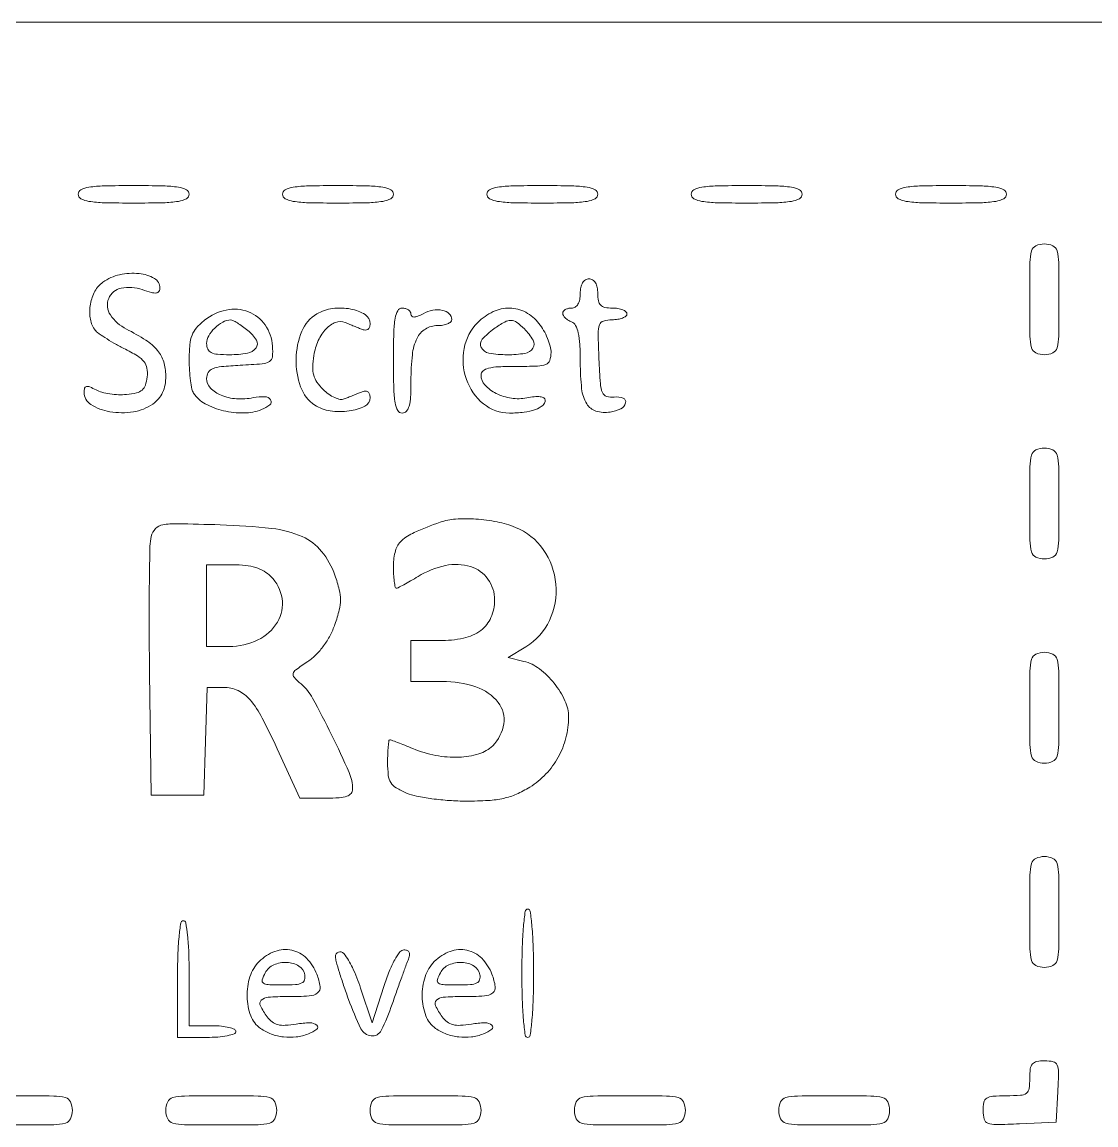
# Model space of a CAD drawing. Extents: x -15449 to 527173, y -170839 to 146543.
# Drawn here: x 15367.57 to 15404.19, y 7517.24 to 7554.87 of the extents above; entities that cross this region are included whole.
import ezdxf

# ---------------------------------------------------------------- set-up
doc = ezdxf.new("R2010")
doc.units = 0
doc.header["$LTSCALE"] = 8
doc.layers.get('0').update_dxf_attribs({"color": 1, "linetype": 'CONTINUOUS'})
doc.layers.add('G-ANNO-TTLB', color=7, linetype='CONTINUOUS', lineweight=9)

# ---------------------------------------------------------------- blocks, each defined once
blk = doc.blocks.new('A$Cb7af65af')
at = {"color": 1}
for points in [[(71, 159.5, 0.280451), (71.463513, 158.738626, 0.080293), (72.833333, 158.289474, 0.033635), (75.439771, 158.055948, 0.005528), (80.5, 158, 0.005528), (85.560229, 158.055948, 0.033635), (88.166667, 158.289474, 0.080293), (89.536487, 158.738626, 0.280451), (90, 159.5, 0.280451), (89.536487, 160.261374, 0.080293), (88.166667, 160.710526, 0.033635), (85.560229, 160.944052, 0.005528), (80.5, 161, 0.005528), (75.439771, 160.944052, 0.033635), (72.833333, 160.710526, 0.080293), (71.463513, 160.261374, 0.280451)], [(106, 159.5, 0.280451), (106.463513, 158.738626, 0.080293), (107.833333, 158.289474, 0.033635), (110.439771, 158.055948, 0.005528), (115.5, 158, 0.005528), (120.560229, 158.055948, 0.033635), (123.166667, 158.289474, 0.080293), (124.536487, 158.738626, 0.280451), (125, 159.5, 0.280451), (124.536487, 160.261374, 0.080293), (123.166667, 160.710526, 0.033635), (120.560229, 160.944052, 0.005528), (115.5, 161, 0.005528), (110.439771, 160.944052, 0.033635), (107.833333, 160.710526, 0.080293), (106.463513, 160.261374, 0.280451)], [(141, 159.5, 0.280451), (141.463513, 158.738626, 0.080293), (142.833333, 158.289474, 0.033635), (145.439771, 158.055948, 0.005528), (150.5, 158, 0.005528), (155.560229, 158.055948, 0.033635), (158.166667, 158.289474, 0.080293), (159.536487, 158.738626, 0.280451), (160, 159.5, 0.280451), (159.536487, 160.261374, 0.080293), (158.166667, 160.710526, 0.033635), (155.560229, 160.944052, 0.005528), (150.5, 161, 0.005528), (145.439771, 160.944052, 0.033635), (142.833333, 160.710526, 0.080293), (141.463513, 160.261374, 0.280451)], [(176, 159.5, 0.280451), (176.463513, 158.738626, 0.080293), (177.833333, 158.289474, 0.033635), (180.439771, 158.055948, 0.005528), (185.5, 158, 0.005528), (190.560229, 158.055948, 0.033635), (193.166667, 158.289474, 0.080293), (194.536487, 158.738626, 0.280451), (195, 159.5, 0.280451), (194.536487, 160.261374, 0.080293), (193.166667, 160.710526, 0.033635), (190.560229, 160.944052, 0.005528), (185.5, 161, 0.005528), (180.439771, 160.944052, 0.033635), (177.833333, 160.710526, 0.080293), (176.463513, 160.261374, 0.280451)], [(211, 159.5, 0.280451), (211.463513, 158.738626, 0.080293), (212.833333, 158.289474, 0.033635), (215.439771, 158.055948, 0.005528), (220.5, 158, 0.005528), (225.560229, 158.055948, 0.033635), (228.166667, 158.289474, 0.080293), (229.536487, 158.738626, 0.280451), (230, 159.5, 0.280451), (229.536487, 160.261374, 0.080293), (228.166667, 160.710526, 0.033635), (225.560229, 160.944052, 0.005528), (220.5, 161, 0.005528), (215.439771, 160.944052, 0.033635), (212.833333, 160.710526, 0.080293), (211.463513, 160.261374, 0.280451)], [(234, 141.5, 0.003407), (234.042917, 135.201837, 0.060999), (234.315789, 133.2, 0.22271), (235.04852, 132.322246, 0.109671), (236.5, 132, 0.109671), (237.95148, 132.322246, 0.22271), (238.684211, 133.2, 0.060999), (238.957083, 135.201837, 0.003407), (239, 141.5, 0.003407), (238.957083, 147.798163, 0.060999), (238.684211, 149.8, 0.22271), (237.95148, 150.677754, 0.109671), (236.5, 151, 0.109671), (235.04852, 150.677754, 0.22271), (234.315789, 149.8, 0.060999), (234.042917, 147.798163, 0.003407)], [(75.222506, 144.443296, 0.117551), (73.86697, 142.915589, 0.07837), (73.093667, 140.696405, 0.07789), (73.038298, 138.332371, 0.113051), (73.765313, 136.384334, 0.088711), (74.29512, 135.826124, 0.013788), (75.55067, 134.954258, 0.014989), (77.106873, 134.001396, 0.012547), (78.811437, 133.082668, -0.017866), (81.145712, 131.792314, -0.086188), (82.289077, 130.804261, -0.133007), (82.77939, 129.711381, -0.068149), (82.811437, 128.198333, -0.049733), (82.504997, 126.790297, -0.13819), (81.948193, 125.955665, -0.120191), (80.983723, 125.467442, -0.033246), (79.296206, 125.190088, -0.034316), (77.919548, 125.151769, -0.026927), (76.432453, 125.292897, -0.027618), (75.058233, 125.576735, -0.058189), (74.046206, 125.975271, 0.021141), (72.973465, 126.492302, 0.151698), (72.408518, 126.552265, 0.279731), (72.1002, 126.270247, 0.07122), (72, 125.570368, 0.258902), (73.163251, 123.474444, 0.097331), (76.4103, 122.239668, 0.081512), (80.446531, 122.212731, 0.114249), (83.777494, 123.556704, 0.062058), (84.770224, 124.45404, 0.070564), (85.462678, 125.532047, 0.064982), (85.866077, 126.83474, 0.042655), (86, 128.401716, 0.075211), (85.636064, 130.807469, 0.100428), (84.578814, 132.740625, 0.074645), (82.584821, 134.493504, 0.025819), (79.25, 136.405091, -0.128162), (76.509423, 138.827264, -0.249007), (76.214562, 141.652971, -0.255453), (78.378503, 143.426162, -0.131169), (81.97911, 143.157127, 0.015624), (83.535614, 142.668499, 0.09225), (84.383144, 142.592902, 0.227758), (84.825321, 142.859698, 0.146031), (85, 143.445031, 0.271152), (84.041893, 145.081872, 0.102838), (81.420584, 145.912025, 0.081134), (78.088462, 145.711299, 0.097541)], [(157, 142.5, -0.04716), (156.90137, 141.456621, -0.088208), (156.6, 140.666667, -0.118484), (156.11998, 140.177821, -0.140575), (155.5, 140, 0.057609), (154.926285, 139.933678, 0.076852), (154.440625, 139.737678, 0.095748), (154.115158, 139.447641, 0.164455), (154, 139.106989, 0.13875), (154.108626, 138.723081, 0.061199), (154.440625, 138.307216, 0.053891), (154.926204, 137.924763, 0.048303), (155.5, 137.638374, -0.178943), (156.211882, 137.013318, -0.071262), (156.669035, 135.775682, -0.041288), (156.927188, 133.785865, -0.011622), (157, 130.65383, 0.026758), (157.240739, 126.158605, 0.109399), (158.108031, 123.5841, 0.185877), (159.694756, 122.351693, 0.110071), (162.11663, 122.173236, 0.078961), (163.926848, 122.73976, 0.212764), (164.766454, 123.755762, 0.390728), (164.350593, 124.567135, 0.115565), (162.834387, 124.753162, -0.096826), (161.509539, 124.866078, -0.230998), (160.79382, 125.509307, -0.079218), (160.440724, 127.04112, -0.006167), (160.20431, 131.25, -0.005393), (160.059151, 135.648182, -0.086202), (160.280671, 137.116153, -0.244081), (160.96667, 137.781671, -0.07299), (162.45431, 138, 0.037427), (163.429203, 138.073077, 0.056225), (164.252204, 138.29375, 0.073805), (164.814539, 138.616951, 0.229351), (165, 139, 0.226478), (164.817169, 139.382936, 0.074992), (164.265625, 139.70625, 0.057076), (163.457356, 139.926884, 0.038131), (162.5, 140, -0.045527), (161.231486, 140.115743, -0.152009), (160.5, 140.5, -0.152009), (160.115743, 141.231486, -0.045527), (160, 142.5, 0.04716), (159.90137, 143.543379, 0.088208), (159.6, 144.333333, 0.118484), (159.11998, 144.822179, 0.140575), (158.5, 145, 0.140575), (157.88002, 144.822179, 0.118484), (157.4, 144.333333, 0.088208), (157.09863, 143.543379, 0.04716)], [(111.881136, 138.993289, 0.164825), (109.299662, 136.02188, 0.091978), (108.312844, 131.279034, 0.09177), (109.092555, 126.488025, 0.163021), (111.54232, 123.380314, 0.109096), (114.153749, 122.389285, 0.06988), (117.410338, 122.37026, 0.081329), (120.089042, 123.187129, 0.285527), (121, 124.652302, 0.080378), (120.900019, 125.270226, 0.172475), (120.607043, 125.645849, 0.166029), (120.133461, 125.760609, 0.073432), (119.5, 125.606989, 0.000074), (118.822505, 125.332718, 0.000045), (118.022712, 125.008716, 0.000045), (117.230265, 124.687523, 0.00008), (116.577319, 124.422681, -0.146742), (115.875882, 124.356489, -0.055688), (114.929269, 124.658231, -0.049001), (113.907805, 125.240051, -0.042453), (112.964745, 126.035255, -0.044284), (111.896669, 127.311357, -0.085267), (111.332604, 128.514947, -0.076855), (111.170564, 129.921164, -0.030558), (111.364592, 131.859294, -0.063375), (112.126645, 134.436892, -0.08611), (113.465367, 136.454441, -0.113052), (115.096913, 137.542172, -0.189856), (116.721306, 137.522066, 0.000276), (117.318411, 137.278664, 0.000143), (118.065009, 136.975054, 0.000142), (118.832588, 136.663421, 0.000216), (119.5, 136.393011, 0.072333), (120.126171, 136.239708, 0.159501), (120.601165, 136.34625, 0.172732), (120.897132, 136.703597, 0.087632), (121, 137.286022, 0.255885), (120.130511, 138.873764, 0.096215), (117.693526, 139.838432, 0.079227), (114.592813, 139.922041, 0.099735)], [(125, 131, 0.005946), (125.056738, 126.229484, 0.035355), (125.291667, 123.75, 0.084509), (125.743224, 122.447695, 0.273642), (126.5, 122, 0.212866), (127.216581, 122.319552, 0.117689), (127.682624, 123.177624, 0.053966), (127.933691, 124.77997, 0.0119), (128, 127.565741, -0.026592), (128.236056, 132.001096, -0.085648), (129.04181, 134.832789, -0.143527), (130.465318, 136.413216, -0.139005), (132.535184, 137, 0.039944), (133.478964, 137.075517, 0.059222), (134.27596, 137.302969, 0.077889), (134.818138, 137.636702, 0.219309), (135, 138.031385, 0.21465), (134.552383, 139.026011, 0.131385), (133.381698, 139.611511, 0.096787), (131.746216, 139.627063, 0.077135), (130.078141, 139.04182, -0.024907), (129.155762, 138.605786, -0.088921), (128.520474, 138.467445, -0.202198), (128.15363, 138.606355, -0.205263), (128, 138.964816, 0.143424), (127.884386, 139.359575, 0.099557), (127.559375, 139.695915, 0.084069), (127.073373, 139.922536, 0.067246), (126.5, 140, 0.273642), (125.743224, 139.552305, 0.084509), (125.291667, 138.25, 0.035355), (125.056738, 135.770516, 0.005946)], [(139.454545, 137.545455, 0.15093), (137.096363, 133.079235, 0.131137), (137.492082, 127.783589, 0.138311), (140.426801, 123.586891, 0.173116), (144.872758, 122, 0.029884), (147.368575, 122.149305, 0.057521), (149.314458, 122.613998, 0.083834), (150.570319, 123.327414, 0.225434), (151, 124.231989, 0.282464), (150.774996, 124.598498, 0.087332), (150.128453, 124.795246, 0.054384), (149.125252, 124.807807, 0.025319), (147.836289, 124.617258, -0.087162), (145.201617, 124.555303, -0.078162), (142.593742, 125.38028, -0.089951), (140.671038, 126.817221, -0.189618), (140, 128.523053, -0.2275), (140.339839, 129.231296, -0.109096), (141.265609, 129.688461, -0.049624), (142.989314, 129.935223, -0.010757), (146, 130, 0.007579), (149.693799, 130.055997, 0.086508), (151.115788, 130.348548, 0.218253), (151.774363, 131.03381, 0.084141), (152, 132.365141, 0.066754), (151.853221, 133.459649, 0.031595), (151.39118, 134.809512, 0.030619), (150.720768, 136.182699, 0.037799), (149.92742, 137.365141, 0.10233), (147.650074, 139.284609, 0.120368), (144.927561, 139.999529, 0.114638), (142.079414, 139.389301, 0.08673)], [(92.634859, 137.92742, 0.046123), (91.279329, 136.642411, 0.087656), (90.502403, 135.361031, 0.071188), (90.1202, 133.714254, 0.022302), (90.015313, 131.17742, 0.014315), (90.075037, 129.305943, 0.017141), (90.241942, 127.55078, 0.016011), (90.478382, 126.095902, 0.099225), (90.765313, 125.399704, 0.12296), (92.746188, 123.600499, 0.064455), (95.876945, 122.407923, 0.06224), (99.363105, 122.019708, 0.088477), (102.418213, 122.606989, 0.080651), (103.832072, 123.430389, 0.390584), (103.948644, 124.271249, 0.238), (102.946796, 124.814044, 0.056713), (100.999571, 124.649914, -0.065163), (98.101641, 124.454725, -0.081615), (95.47943, 125.056977, -0.104348), (93.657385, 126.294354, -0.193949), (93, 127.925345, -0.130821), (93.276531, 128.964161, -0.170049), (94.01587, 129.604275, -0.071195), (95.535454, 129.967401, -0.010077), (98.75, 130.200096, 0.00739), (102.51331, 130.452197, 0.114501), (103.739047, 130.844397, 0.237338), (104.257227, 131.658089, 0.043241), (104.28408, 133.5, 0.133555), (103.016194, 137.114265, 0.152329), (100.14182, 139.370685, 0.143697), (96.355218, 139.665725, 0.115215)], [(100.048325, 136.161952, -0.084629), (101.512386, 134.496997, -0.307626), (101.452973, 133.161244, -0.192567), (99.973311, 132.256104, -0.042154), (96.940983, 132, -0.018079), (94.849502, 132.07565, -0.097112), (93.755174, 132.37372, -0.180204), (93.198645, 132.965543, -0.099853), (93, 133.95031, -0.131404), (93.346463, 135.245859, -0.069481), (94.375437, 136.567962, -0.068319), (95.75414, 137.582245, -0.113056), (97.139216, 137.969591, -0.136401), (97.50759, 137.885825, -0.015318), (98.257443, 137.451141, -0.017685), (99.132334, 136.863638, -0.013486)], [(147.428571, 136.428571, -0.064252), (148.923314, 134.490926, -0.285665), (148.885151, 133.116748, -0.210134), (147.523226, 132.2394, -0.039532), (144.5, 132, -0.042472), (141.366065, 132.266688, -0.236085), (140.044923, 133.23698, -0.307413), (140.218837, 134.645686, -0.060188), (142.222506, 136.443296, -0.022027), (144.051225, 137.607635, -0.132199), (145.131496, 137.895063, -0.160237), (146.102667, 137.572579, -0.036773)], [(234, 106.5, 0.003407), (234.042917, 100.201837, 0.060999), (234.315789, 98.2, 0.22271), (235.04852, 97.322246, 0.109671), (236.5, 97, 0.109671), (237.95148, 97.322246, 0.22271), (238.684211, 98.2, 0.060999), (238.957083, 100.201837, 0.003407), (239, 106.5, 0.003407), (238.957083, 112.798163, 0.060999), (238.684211, 114.8, 0.22271), (237.95148, 115.677754, 0.109671), (236.5, 116, 0.109671), (235.04852, 115.677754, 0.22271), (234.315789, 114.8, 0.060999), (234.042917, 112.798163, 0.003407)], [(83.512795, 100.856473, 0.054911), (83.292138, 99.183318, 0.002188), (83.187175, 93.023464, 0.003834), (83.150679, 85.716678, 0.0027), (83.21702, 77.5), (83.5, 56.5), (88, 56.5), (92.5, 56.5), (92.787526, 65.75), (93.075052, 75), (95.882538, 75, -0.11074), (98.37805, 74.440433, -0.107206), (100.429586, 72.865389, -0.057114), (102.521439, 69.729895, -0.01166), (105.432145, 63.718341), (108.949506, 56), (113.474753, 56, 0.016034), (115.711951, 56.07176, 0.067336), (117.027367, 56.336489, 0.13727), (117.733196, 56.825515, 0.174761), (118, 57.56554, 0.104265), (117.402855, 60.398003, 0.009945), (114.405589, 66.840537, 0.010581), (111.157105, 73.134001, 0.091514), (109.180288, 75.577661, -0.025798), (107.977162, 76.720447, -0.26847), (107.82445, 77.358399, -0.164674), (108.282584, 78.005541, -0.009231), (110.330113, 79.436245, 0.049276), (111.743321, 80.602366, 0.037822), (113.043909, 82.125267, 0.036516), (114.146497, 83.890911, 0.037519), (114.969166, 85.782599, 0.020753), (115.717751, 88.257598, 0.063136), (115.938332, 89.9975, 0.063264), (115.717547, 91.735479, 0.020898), (114.969166, 94.202711, 0.085719), (112.69486, 98.294358, 0.120138), (109.388205, 100.825515, 0.076518), (104.151899, 102.226689, 0.019129), (95.295775, 102.851829, 0.002969), (87.954065, 103.044826, 0.047058), (85.46691, 102.861182, 0.164655), (84.23882, 102.199599, 0.128055)], [(133, 103.299544, 0.015321), (128.537522, 101.529031, 0.084958), (126.383827, 100.124591, 0.138864), (125.346536, 98.423071, 0.06798), (125, 95.886059, 0.011494), (125.034255, 94.396154, 0.018968), (125.139775, 93.14153, 0.013549), (125.287366, 92.157899, 0.363545), (125.47583, 92, 0.117594), (125.786485, 92.074087, 0.005239), (126.773673, 92.586402, 0.008579), (127.936852, 93.231457, 0.006006), (129.22583, 93.996262, -0.083188), (133.892284, 95.868375, -0.128821), (138.206345, 95.692709, -0.164615), (141.189662, 93.548303, -0.156576), (142.333333, 89.985714, -0.102478), (141.708223, 86.967758, -0.132121), (139.954476, 84.759616, -0.107282), (137.008074, 83.43278, -0.052392), (132.889216, 83), (128, 83), (128, 79.5), (128, 76), (133.365141, 76, -0.079388), (139.123924, 75.079842, -0.148167), (142.957729, 72.394141, -0.208863), (143.906182, 68.736409, -0.158125), (142, 65, -0.124643), (139.635861, 63.591237, -0.06328), (136.196905, 63.025694, -0.05636), (132.247229, 63.326443, -0.051841), (128.345757, 64.5, 0.003486), (126.94277, 65.074749, 0.005101), (125.699315, 65.559375, 0.002579), (124.640499, 65.953415, 0.088004), (124.377876, 66, 0.375904), (124.227198, 65.868078, 0.008857), (124.111001, 64.860638, 0.015141), (124.027185, 63.608471, 0.009139), (124, 62.12132, 0.026853), (124.118567, 59.915204, 0.112198), (124.547867, 58.665317, 0.121187), (125.456447, 57.77492, 0.033716), (127.25, 56.87132, 0.050396), (128.9683, 56.342471, 0.016219), (131.601562, 55.902825, 0.015993), (134.581621, 55.600769, 0.017259), (137.5, 55.5, 0.014551), (141.255294, 55.60931, 0.039877), (143.881644, 55.973829, 0.049582), (146.073686, 56.692244, 0.035112), (148.364732, 57.902468, 0.06406), (151.119221, 60.148771, 0.063392), (153.226737, 63.026504, 0.063255), (154.549528, 66.346488, 0.063288), (155, 69.891156, 0.108501), (154.382722, 72.702241, 0.060905), (152.534685, 75.689762, 0.060571), (150.00254, 78.165663, 0.10217), (147.337849, 79.451341), (144.6698, 80.120979), (147.704255, 81.966341, 0.148718), (151.72574, 86.467793, 0.131173), (152.81244, 92.685998, 0.130568), (150.655763, 98.640238, 0.146793), (145.902718, 102.422248, 0.045625), (142.760894, 103.357835, 0.032598), (139.122647, 103.844827, 0.033203), (135.634978, 103.850081, 0.070665)], [(104, 94, -0.159558), (105.915465, 90.219316, -0.173953), (105.132108, 86.188704, -0.147986), (101.767989, 83.113633, -0.112142), (96.865141, 82), (93, 82), (93, 89), (93, 96), (97.5, 96, -0.026549), (99.669839, 95.884703, -0.048119), (101.409722, 95.527778, -0.057549), (102.822984, 94.907691, -0.064328)], [(234, 71.5, 0.003407), (234.042917, 65.201837, 0.060999), (234.315789, 63.2, 0.22271), (235.04852, 62.322246, 0.109671), (236.5, 62, 0.109671), (237.95148, 62.322246, 0.22271), (238.684211, 63.2, 0.060999), (238.957083, 65.201837, 0.003407), (239, 71.5, 0.003407), (238.957083, 77.798163, 0.060999), (238.684211, 79.8, 0.22271), (237.95148, 80.677754, 0.109671), (236.5, 81, 0.109671), (235.04852, 80.677754, 0.22271), (234.315789, 79.8, 0.060999), (234.042917, 77.798163, 0.003407)], [(234, 36.5, 0.003407), (234.042917, 30.201837, 0.060999), (234.315789, 28.2, 0.22271), (235.04852, 27.322246, 0.109671), (236.5, 27, 0.109671), (237.95148, 27.322246, 0.22271), (238.684211, 28.2, 0.060999), (238.957083, 30.201837, 0.003407), (239, 36.5, 0.003407), (238.957083, 42.798163, 0.060999), (238.684211, 44.8, 0.22271), (237.95148, 45.677754, 0.109671), (236.5, 46, 0.109671), (235.04852, 45.677754, 0.22271), (234.315789, 44.8, 0.060999), (234.042917, 42.798163, 0.003407)], [(147, 26, 0.007181), (147.064968, 21.476434, 0.015486), (147.272727, 18, 0.010792), (147.56833, 15.377449, 0.375539), (148, 15, 0.375539), (148.43167, 15.377449, 0.010792), (148.727273, 18, 0.015486), (148.935032, 21.476434, 0.007181), (149, 26, 0.007181), (148.935032, 30.523566, 0.015486), (148.727273, 34, 0.010792), (148.43167, 36.622551, 0.375539), (148, 37, 0.375539), (147.56833, 36.622551, 0.010792), (147.272727, 34, 0.015486), (147.064968, 30.523566, 0.007181)], [(88, 25), (88, 15), (93, 15, 0.01883), (94.916554, 15.072205, 0.03053), (96.53125, 15.29375, 0.031449), (97.719449, 15.610183, 0.322437), (98, 16, 0.295869), (97.748945, 16.387127, 0.04382), (96.825, 16.70625, 0.037669), (95.532944, 16.92761, 0.023598), (94, 17), (90, 17), (90, 26, 0.009164), (89.933283, 29.639727, 0.018502), (89.722222, 32.5, 0.014491), (89.420765, 34.64481, 0.365646), (89, 35, 0.371083), (88.573367, 34.632804, 0.012451), (88.275, 32.25, 0.016864), (88.065757, 29.081547, 0.008055)], [(102, 28, 0.119888), (100.421723, 25.406955, 0.082075), (99.923805, 21.981359, 0.085365), (100.552319, 18.709031, 0.151061), (102.222506, 16.556704, 0.064438), (104.079751, 15.584329, 0.059634), (106.172826, 15.084322, 0.059162), (108.340798, 15.090439, 0.061427), (110.418213, 15.606989, 0.069766), (111.858209, 16.404379, 0.487947), (111.870546, 17.095127, 0.17855), (110.677923, 17.500117, 0.033728), (108.350051, 17.281954, -0.025588), (106.466045, 17.074427, -0.076216), (105.177102, 17.195417, -0.102016), (104.203101, 17.664785, -0.071882), (103.350051, 18.535954, -0.041816), (102.20278, 20.416524, -0.323741), (102.359417, 21.375063, -0.182044), (103.519708, 21.896679, -0.015587), (106.833333, 22, 0.014337), (110.582817, 22.107538, 0.149284), (112.012089, 22.635307, 0.276268), (112.440812, 23.703719, 0.051504), (111.873595, 25.832471, 0.104527), (110.117427, 28.562595, 0.144692), (107.581952, 29.959241, 0.145561), (104.706293, 29.748967, 0.106225)], [(115.059444, 28.833333, 0.057532), (115.191347, 28.01333, 0.005947), (115.744902, 26.133126, 0.007338), (116.466239, 23.90346, 0.005804), (117.309444, 21.513477, 0.024659), (119.43083, 16.497173, 0.258721), (121.188099, 15.255699, 0.31464), (122.897821, 16.191822, 0.032013), (124.78265, 20.697754, -0.00155), (125.601374, 23.047483, -0.001725), (126.406242, 25.309653, -0.001592), (127.105316, 27.233962, -0.009044), (127.499087, 28.25, 0.046608), (127.735424, 29.028685, 0.146487), (127.687176, 29.567047, 0.202211), (127.371829, 29.886245, 0.098422), (126.799532, 30, 0.235973), (126.098276, 29.649529, 0.035594), (125.221424, 28.289623, 0.031092), (124.290101, 26.308183, 0.016427), (123.372593, 23.75), (121.360099, 17.5), (119.367549, 23.4375, 0.026342), (117.970657, 26.971234, 0.061239), (116.480838, 29.393316, 0.330316), (115.576041, 29.633003, 0.319292)], [(132, 28, 0.119888), (130.421723, 25.406955, 0.082075), (129.923805, 21.981359, 0.085365), (130.552319, 18.709031, 0.151061), (132.222506, 16.556704, 0.064438), (134.079751, 15.584329, 0.059634), (136.172826, 15.084322, 0.059162), (138.340798, 15.090439, 0.061427), (140.418213, 15.606989, 0.069766), (141.858209, 16.404379, 0.487947), (141.870546, 17.095127, 0.17855), (140.677923, 17.500117, 0.033728), (138.350051, 17.281954, -0.025588), (136.466045, 17.074427, -0.076216), (135.177102, 17.195417, -0.102016), (134.203101, 17.664785, -0.071882), (133.350051, 18.535954, -0.041816), (132.20278, 20.416524, -0.323741), (132.359417, 21.375063, -0.182044), (133.519708, 21.896679, -0.015587), (136.833333, 22, 0.014337), (140.582817, 22.107538, 0.149284), (142.012089, 22.635307, 0.276268), (142.440812, 23.703719, 0.051504), (141.873595, 25.832471, 0.104527), (140.117427, 28.562595, 0.144692), (137.581952, 29.959241, 0.145561), (134.706293, 29.748967, 0.106225)], [(109.814774, 25.75, -0.122751), (109.764969, 24.875086, -0.212027), (109.293354, 24.336292, -0.093796), (108.217769, 24.065225, -0.014959), (106.03814, 24, -0.008816), (103.510481, 24.04457, -0.142325), (102.709435, 24.308263, -0.33225), (102.521477, 24.859735, -0.044612), (103.032075, 26.059932, -0.166149), (104.506129, 27.433457, -0.117152), (106.749431, 27.859258, -0.127907), (108.802369, 27.223994, -0.21023)], [(139.814774, 25.75, -0.122751), (139.764969, 24.875086, -0.212027), (139.293354, 24.336292, -0.093796), (138.217769, 24.065225, -0.014959), (136.03814, 24, -0.008816), (133.510481, 24.04457, -0.142325), (132.709435, 24.308263, -0.33225), (132.521477, 24.859735, -0.044612), (133.032075, 26.059932, -0.166149), (134.506129, 27.433457, -0.117152), (136.749431, 27.859258, -0.127907), (138.802369, 27.223994, -0.21023)], [(234, 8, -0.033956), (233.879267, 6.224263, -0.200505), (233.416667, 5.4375, -0.14616), (232.438365, 5.076799, -0.015744), (230, 5, 0.016081), (227.665383, 4.924893, 0.126369), (226.642508, 4.590768, 0.201731), (226.148284, 3.87689, 0.051903), (226, 2.452283, 0.067762), (226.202482, 0.96508, 0.243288), (226.83408, 0.284296, 0.092414), (228.214952, 0.059679, 0.006136), (232.25, 0.202283), (238.5, 0.5), (238.80226, 5.75, 0.008333), (238.937496, 9.059192, 0.107681), (238.705081, 10.265357, 0.238176), (238.034328, 10.828337, 0.05772), (236.55226, 11, 0.045349), (235.190339, 10.876222, 0.172839), (234.462688, 10.456143, 0.147169), (234.097855, 9.622873, 0.030121)], [(51, 2.5, 0.109671), (51.322246, 1.04852, 0.22271), (52.2, 0.315789, 0.060999), (54.201837, 0.042917, 0.003407), (60.5, 0, 0.003407), (66.798163, 0.042917, 0.060999), (68.8, 0.315789, 0.22271), (69.677754, 1.04852, 0.109671), (70, 2.5, 0.109671), (69.677754, 3.95148, 0.22271), (68.8, 4.684211, 0.060999), (66.798163, 4.957083, 0.003407), (60.5, 5, 0.003407), (54.201837, 4.957083, 0.060999), (52.2, 4.684211, 0.22271), (51.322246, 3.95148, 0.109671)], [(86, 2.5, 0.109671), (86.322246, 1.04852, 0.22271), (87.2, 0.315789, 0.060999), (89.201837, 0.042917, 0.003407), (95.5, 0, 0.003407), (101.798163, 0.042917, 0.060999), (103.8, 0.315789, 0.22271), (104.677754, 1.04852, 0.109671), (105, 2.5, 0.109671), (104.677754, 3.95148, 0.22271), (103.8, 4.684211, 0.060999), (101.798163, 4.957083, 0.003407), (95.5, 5, 0.003407), (89.201837, 4.957083, 0.060999), (87.2, 4.684211, 0.22271), (86.322246, 3.95148, 0.109671)], [(121, 2.5, 0.109671), (121.322246, 1.04852, 0.22271), (122.2, 0.315789, 0.060999), (124.201837, 0.042917, 0.003407), (130.5, 0, 0.003407), (136.798163, 0.042917, 0.060999), (138.8, 0.315789, 0.22271), (139.677754, 1.04852, 0.109671), (140, 2.5, 0.109671), (139.677754, 3.95148, 0.22271), (138.8, 4.684211, 0.060999), (136.798163, 4.957083, 0.003407), (130.5, 5, 0.003407), (124.201837, 4.957083, 0.060999), (122.2, 4.684211, 0.22271), (121.322246, 3.95148, 0.109671)], [(156, 2.5, 0.109671), (156.322246, 1.04852, 0.22271), (157.2, 0.315789, 0.060999), (159.201837, 0.042917, 0.003407), (165.5, 0, 0.003407), (171.798163, 0.042917, 0.060999), (173.8, 0.315789, 0.22271), (174.677754, 1.04852, 0.109671), (175, 2.5, 0.109671), (174.677754, 3.95148, 0.22271), (173.8, 4.684211, 0.060999), (171.798163, 4.957083, 0.003407), (165.5, 5, 0.003407), (159.201837, 4.957083, 0.060999), (157.2, 4.684211, 0.22271), (156.322246, 3.95148, 0.109671)], [(191, 2.5, 0.109671), (191.322246, 1.04852, 0.22271), (192.2, 0.315789, 0.060999), (194.201837, 0.042917, 0.003407), (200.5, 0, 0.003407), (206.798163, 0.042917, 0.060999), (208.8, 0.315789, 0.22271), (209.677754, 1.04852, 0.109671), (210, 2.5, 0.109671), (209.677754, 3.95148, 0.22271), (208.8, 4.684211, 0.060999), (206.798163, 4.957083, 0.003407), (200.5, 5, 0.003407), (194.201837, 4.957083, 0.060999), (192.2, 4.684211, 0.22271), (191.322246, 3.95148, 0.109671)]]:
    blk.add_lwpolyline(points, format="xyb", close=True, dxfattribs=at)

msp = doc.modelspace()

# ---------------------------------------------------------------- linework, layer by layer
at = {"layer": 'G-ANNO-TTLB'}
msp.add_line((15431.4515, 7554.8669), (15330.9515, 7554.8669), dxfattribs=at)

# ---------------------------------------------------------------- block references
at = {"layer": 'G-ANNO-TTLB', "xscale": 0.1990656, "yscale": 0.1990656, "zscale": 0.1990656}
msp.add_blockref('A$Cb7af65af', (15355.3531, 7517.2394), dxfattribs=at)

doc.saveas('drawing.dxf')
